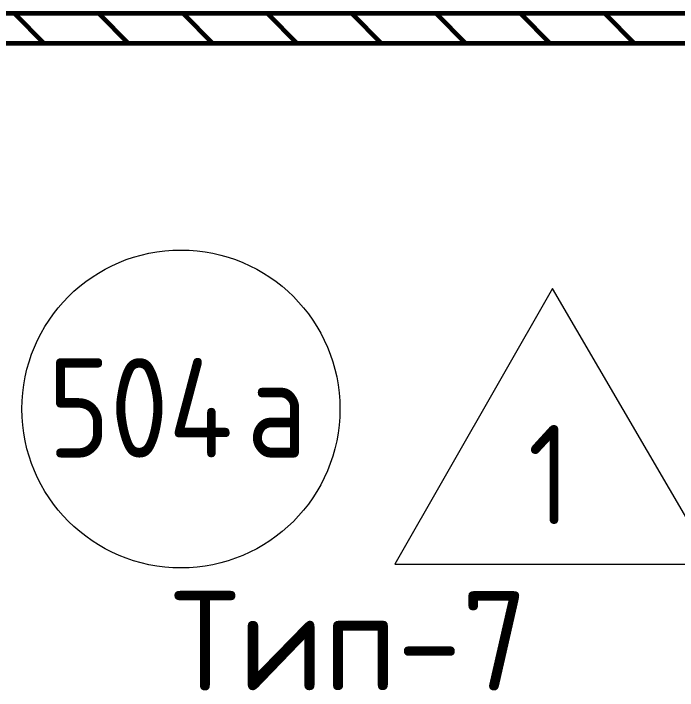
# Model space of a CAD drawing. Header units: millimetres. Extents: x -60946 to 138510, y -262288 to 24501.
# Drawn here: x 50155 to 51825, y -246162 to -244459 of the extents above; entities that cross this region are included whole.
import ezdxf

# ---------------------------------------------------------------- set-up
doc = ezdxf.new("R2010")
doc.units = ezdxf.units.MM
doc.layers.add('2)Тип-7', color=4, linetype='Continuous', lineweight=60)
doc.layers.add('Марки помещений', color=7, linetype='Continuous', lineweight=20)
doc.styles.add('GOST Common_2', font='', dxfattribs={"width": 0.9, "height": 250})
doc.styles.add('GOST Common_4', font='', dxfattribs={"height": 250})
doc.styles.get('GOST Common_2').set_extended_font_data('GOST Common')
doc.styles.get('GOST Common_4').set_extended_font_data('GOST Common')

# ---------------------------------------------------------------- blocks, each defined once
blk = doc.blocks.new('ADSK_Марка_Помещение_ОдноЗначение - Номер-159740-Маркировочный 5-й')
at = {"layer": 'Марки помещений'}
blk.add_circle((0, 0), 4, dxfattribs=at)
blk = doc.blocks.new('ADSK_Марка_Помещение_ТипПола_ГОСТ21-501-2011 - Отделка пола-1456712-Маркировочный 5-й')
at = {"layer": 'Марки помещений'}
for p, q in [((0, 6.934), (-3.965, 0)), ((4.041, 0), (0, 6.934)), ((-3.965, 0), (4.041, 0))]:
    blk.add_line(p, q, dxfattribs=at)

msp = doc.modelspace()

# ---------------------------------------------------------------- hatches: boundary and pattern name
at = {"layer": '2)Тип-7'}
h = msp.add_hatch(dxfattribs=at)
h.set_pattern_fill('FP_7', color=256, style=0, pattern_type=2)
h.set_pattern_definition([(315, (9.36, -250313.7), (106.066, 106.066), [])])
h.paths.add_polyline_path([(49709.3615, -244533.7359), (52359.3615, -244533.7359), (52359.3615, -244458.7359), (49709.3615, -244458.7359)])

# ---------------------------------------------------------------- linework, layer by layer
for p, q in [((52434.3615, -244458.7359), (49684.3615, -244458.7359)), ((52359.3615, -244533.7359), (49709.3615, -244533.7359))]:
    msp.add_line(p, q, dxfattribs=at)

# ---------------------------------------------------------------- block references
at = {"layer": 'Марки помещений', "xscale": 99.99999999999993, "yscale": 99.99999999999993, "zscale": 99.99999999999993}
for name, p in [('ADSK_Марка_Помещение_ОдноЗначение - Номер-159740-Маркировочный 5-й', (50576.2793, -245453.8539)), ('ADSK_Марка_Помещение_ТипПола_ГОСТ21-501-2011 - Отделка пола-1456712-Маркировочный 5-й', (51510.8626, -245844.2353))]:
    msp.add_blockref(name, p, dxfattribs=at)

# ---------------------------------------------------------------- texts
at = {"layer": '2)Тип-7', "color": 116, "lineweight": 30, "true_color": 0x008040, "insert": (50551.9815, -245912.2933), "char_height": 250, "width": 673.4175, "attachment_point": 1, "style": 'GOST Common_4'}
msp.add_mtext('Тип-7', dxfattribs=at)
at = {"layer": 'Марки помещений', "lineweight": 9, "char_height": 250, "attachment_point": 1, "style": 'GOST Common_2'}
for s, insert, width in [('504', (50241.9221, -245326.1288), 606.07575), ('\\fGOST Common|b0|i0|c204|p34|;\\W.9;а', (50741.9846, -245326.1288), 216.455625), ('\\fGOST Common|b0|i0|c204|p34|;\\W.9;1', (51448.9303, -245494.226), 137.088562)]:
    msp.add_mtext(s, dxfattribs=dict(at, insert=insert, width=width))

doc.saveas('drawing.dxf')
